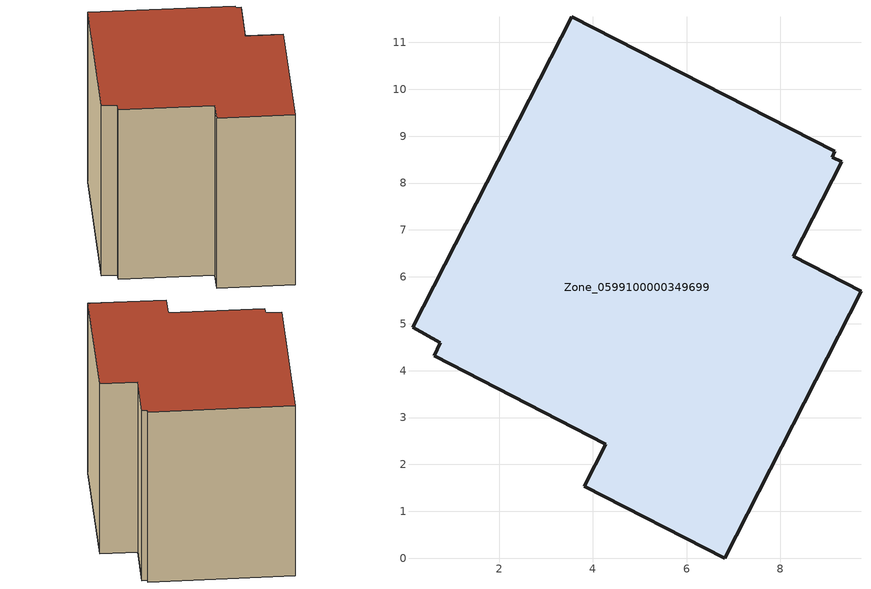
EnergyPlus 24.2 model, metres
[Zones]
Zone_0599100000349699
 floor ground (C_G): 3.55,11.54 9.16,8.68 9.11,8.55 9.31,8.46 8.27,6.44 9.72,5.7 6.81,0 3.82,1.53 4.28,2.43 0.62,4.31 0.75,4.6 0.15,4.93 z3.92
 wall outside (C_F): 3.82,1.53 6.81,0 9.72,5.7 8.27,6.44 9.31,8.46 9.11,8.55 9.16,8.68 3.55,11.54 0.15,4.93 0.75,4.6 0.62,4.31 4.28,2.43 3.82,1.53 z3.92:12.48
 roof outside (C_R): 9.16,8.68 3.55,11.54 0.15,4.93 0.75,4.6 0.62,4.31 4.28,2.43 3.82,1.53 6.81,0 9.72,5.7 8.27,6.44 9.31,8.46 9.11,8.55 z12.48
[BUILDING]
Pand.0599100000349699: North Axis=0; Terrain=City; Loads Convergence Tolerance Value=0.04; Temperature Convergence Tolerance Value=0.4; Solar Distribution=FullExterior; Maximum Number of Warmup Days=25; Minimum Number of Warmup Days=1
[Site:Location]
Rotterdam.The.Hague.AP_ZH_NLD Design_Conditions: Latitude=51.96; Longitude=4.45; Time Zone=1; Elevation=-4.5
[SITE:GROUNDTEMPERATURE:BUILDINGSURFACE]
18, 18, 18, 18, 18, 18, 18, 18, 18, 18, 18, 18
[MATERIAL] Thermal Absorptance=0.9; Solar Absorptance=0.7; Visible Absorptance=0.7
Name | Roughness | Thickness | Conductivity | Density | Specific Heat
G.TI.1992-2005 | MediumSmooth | 0.15 | 0.06 | 540 | 1210
F.TI.1992-2005 | Rough | 0.3 | 0.12 | 1920 | 840
R.TI.1992-2005 | MediumRough | 0.2 | 0.08 | 1500 | 1000
[CONSTRUCTION]
C_G: G.TI.1992-2005
C_F: F.TI.1992-2005
C_R: R.TI.1992-2005
[ZONE]
Zone_0599100000349699: Type=1; Multiplier=1; Ceiling Height=Autocalculate; Volume=Autocalculate; Floor Area=autocalculate; Part of Total Floor Area=Yes
[ZONEINFILTRATION:DESIGNFLOWRATE]
Infil_Zone_0599100000349699: Zone or ZoneList or Space or SpaceList=Zone_0599100000349699; Schedule=AlwaysOn; Design Flow Rate Calculation Method=Flow/Area; Flow Rate per Floor Area=0.0015; Constant Term Coefficient=1; Temperature Term Coefficient=0; Velocity Term Coefficient=0; Velocity Squared Term Coefficient=0
[HVACTEMPLATE:ZONE:IDEALLOADSAIRSYSTEM]
Zone_0599100000349699: Maximum Heating Supply Air Temperature=50; Minimum Cooling Supply Air Temperature=13; Maximum Heating Supply Air Humidity Ratio=0.0156; Minimum Cooling Supply Air Humidity Ratio=0.0077; Heating Limit=NoLimit; Cooling Limit=NoLimit; Dehumidification Control Type=ConstantSensibleHeatRatio; Cooling Sensible Heat Ratio=0.7; Dehumidification Setpoint=60; Humidification Control Type=None; Humidification Setpoint=30; Outdoor Air Method=None; Outdoor Air Flow Rate per Person=0.00944; Outdoor Air Flow Rate per Zone Floor Area=0; Outdoor Air Flow Rate per Zone=0; Demand Controlled Ventilation Type=None; Outdoor Air Economizer Type=NoEconomizer; Heat Recovery Type=None; Sensible Heat Recovery Effectiveness=0.7; Latent Heat Recovery Effectiveness=0.65
[ZONECONTROL:THERMOSTAT]
ThermostatControl_Zone_0599100000349699: Zone or ZoneList=Zone_0599100000349699; Control Type Schedule=DualSetpointControlType; Control 1=Thermostat_Zone_0599100000349699; Temperature Difference Between Cutout And Setpoint=0
[THERMOSTATSETPOINT:DUALSETPOINT]
Thermostat_Zone_0599100000349699: Heating Setpoint Temperature Schedule=HeatingSetpoint_Zone_0599100000349699; Cooling Setpoint Temperature Schedule=CoolingSetpoint_Zone_0599100000349699
[SCHEDULE:COMPACT]
HeatingSetpoint_Zone_0599100000349699: Through: 12/31, For: AllDays, Until: 24:00, 21
CoolingSetpoint_Zone_0599100000349699: Through: 12/31, For: AllDays, Until: 24:00, 24
DualSetpointControlType: Through: 12/31, For: AllDays, Until: 24:00, 4
AlwaysOn: Through: 12/31, For: AllDays, Until: 24:00, 1
